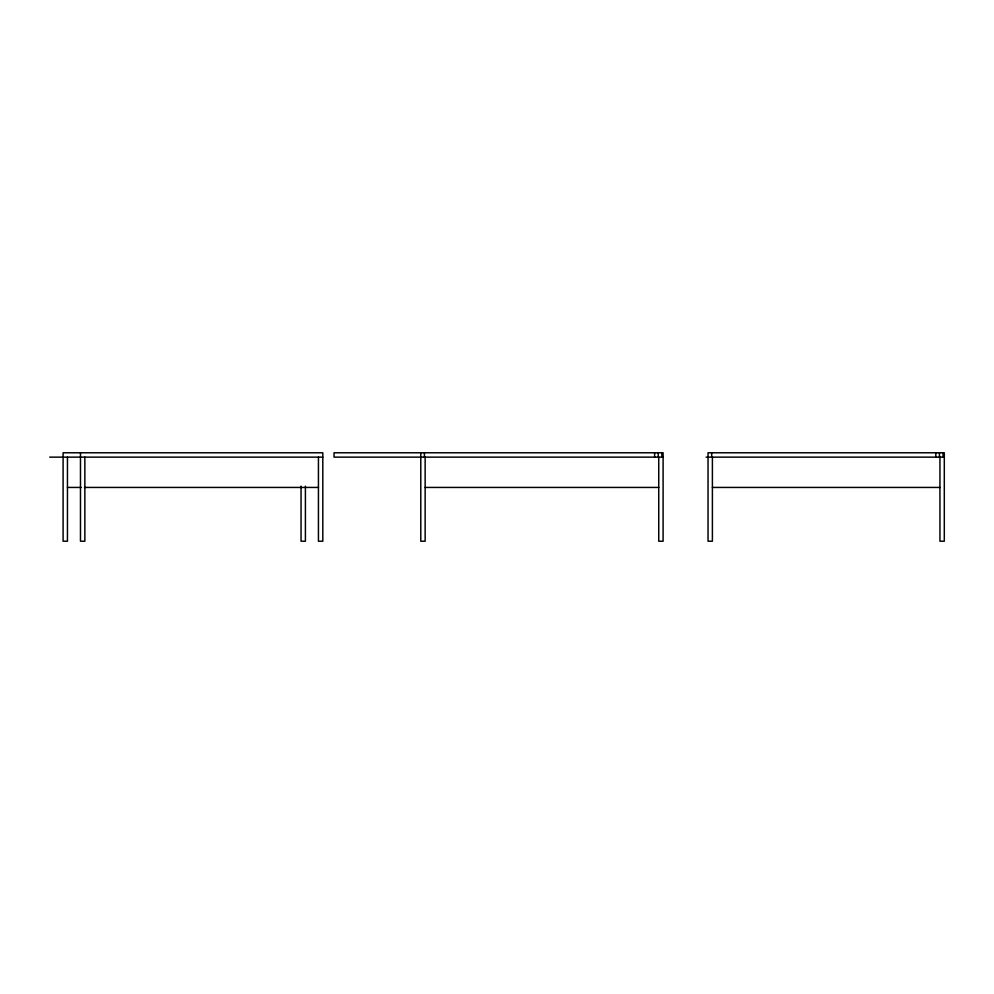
<?xml version="1.0" encoding="UTF-8"?>
<svg xmlns="http://www.w3.org/2000/svg" width="994" height="994" viewBox="0 0 994 994"><rect width="100%" height="100%" fill="white"/><g stroke="black" fill="none" stroke-linecap="round" stroke-linejoin="round"><path stroke-width="1.49" d="M49.7 457.141L322.801 457.141M420.474 457.141L334.046 457.141L334.046 452.779L663.097 452.779L663.097 541.221L658.736 541.221L658.736 457.141M420.785 457.141L663.097 457.141M706.113 457.141L944.3 457.141M67.455 487.433L81.384 487.433M84.478 487.433L318.44 487.433M425.146 487.433L658.736 487.433M712.4 487.433L939.939 487.433M943.082 452.779L943.082 457.141M939.939 457.141L939.939 541.221L944.3 541.221L944.3 452.779L708.039 452.779L708.039 541.221L712.4 541.221L712.4 457.141M939.454 452.779L939.454 457.141M935.814 452.779L935.814 457.141M711.679 452.779L711.679 457.141M661.892 452.779L661.892 457.141M658.252 452.779L658.252 457.141M654.624 452.779L654.624 457.141M425.146 457.141L425.146 541.221L420.785 541.221L420.785 452.779M424.413 452.779L424.413 457.141M318.44 457.141L318.44 541.221L322.801 541.221L322.801 452.779L63.094 452.779L63.094 541.221L67.455 541.221L67.455 457.141M305.406 486.19L305.406 541.221L301.045 541.221L301.045 486.19M84.85 457.141L84.85 541.221L80.477 541.221L80.477 452.779"/></g></svg>
